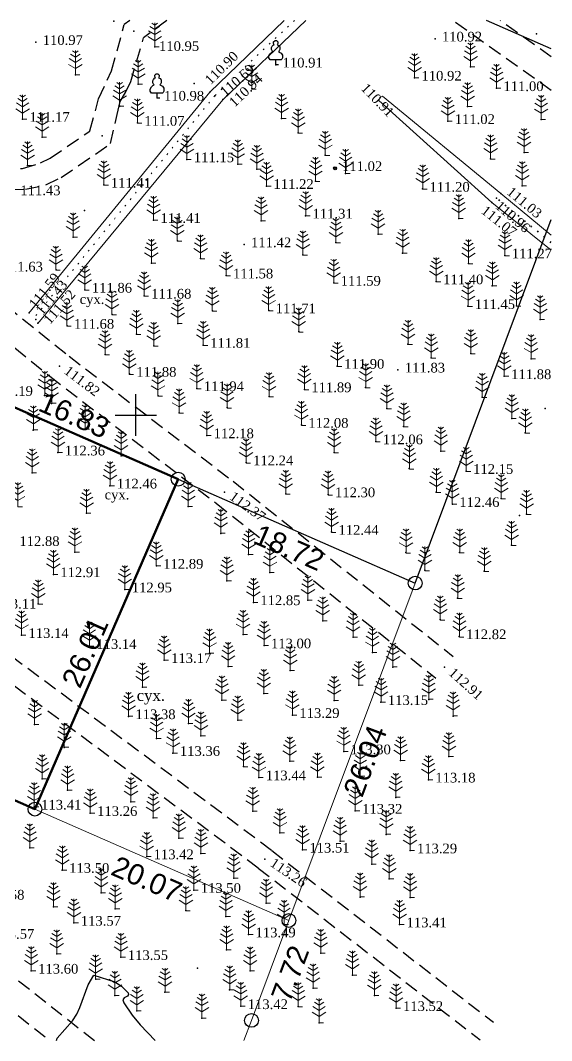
# Model space of a CAD drawing. Header units: millimetres. Extents: x 5405697.3 to 5405780.1, y 5525054.8 to 5525128.5.
# Drawn here: x 5405741.6 to 5405780.1, y 5525054.8 to 5525128.5 of the extents above; entities that cross this region are included whole.
import ezdxf
from ezdxf.enums import TextEntityAlignment as Align

# ---------------------------------------------------------------- set-up
doc = ezdxf.new("R2010")
doc.units = ezdxf.units.MM
doc.linetypes.add('DASHEDX2', pattern=[1.5, 1, -0.5])
doc.linetypes.add('HIDDEN', pattern=[0.5, 0, -0.5])
for name, color, linetype, lineweight in [('11900000', 1, 'Continuous', 30), ('рельеф', 7, 'Continuous', 0), ('ТОЧКИ', 7, 'Continuous', 30)]:
    doc.layers.add(name, color=color, linetype=linetype, lineweight=lineweight)
for name, color, linetype in [('горизонтали', 42, 'Continuous'), ('дороги', 7, 'Continuous'), ('Ділянки_Межі', 10, 'Continuous'), ('надписи', 7, 'Continuous'), ('отметки', 7, 'Continuous'), ('промеры', 185, 'Continuous'), ('Растительность', 7, 'Continuous'), ('столбы', 7, 'Continuous')]:
    doc.layers.add(name, color=color, linetype=linetype)
doc.styles.get("Standard").update_dxf_attribs({"font": 'arial.ttf'})
doc.styles.add('times', font='times.ttf')
doc.linetypes.add('канава 0', pattern='A,0.9,0,["|",Standard,S=0.25,R=0,X=0,Y=0],0.1', length=1)

# ---------------------------------------------------------------- blocks, each defined once
blk = doc.blocks.new('A$C51FE15A3')
at = {"layer": 'Растительность', "color": 94, "lineweight": 0}
for points in [[(-0.343, 1.489), (0, 1.267), (0.343, 1.489)], [(-0.201, 1.726), (0, 1.584), (0.201, 1.726)], [(0, 1.75), (0, 0), (0.319, 0)], [(-0.493, 0.753), (0, 0.444), (0.493, 0.753)], [(-0.447, 1.172), (0, 0.895), (0.447, 1.172)]]:
    blk.add_lwpolyline(points, dxfattribs=at)
blk = doc.blocks.new('A$C2ACB5305')
at = {"layer": 'Растительность'}
blk.add_lwpolyline([(0.2, 0), (0.2, 0), (0, 0), (0, 0.35), (-0.4, 0.35), (-0.5, 0.5), (-0.5, 0.65), (-0.4, 0.8), (-0.3, 0.9), (-0.2, 0.95), (-0.25, 1), (-0.3, 1.1), (-0.3, 1.25), (-0.25, 1.35), (-0.15, 1.45), (-0.1, 1.45), (-0.15, 1.55), (-0.15, 1.65), (-0.05, 1.75), (0.05, 1.75), (0.15, 1.65), (0.15, 1.55), (0.1, 1.45), (0.25, 1.4), (0.3, 1.3), (0.3, 1.1), (0.25, 1), (0.2, 0.95), (0.4, 0.85), (0.5, 0.7), (0.5, 0.5), (0.45, 0.4), (0.4, 0.35), (0, 0.35)], dxfattribs=at)

msp = doc.modelspace()

# ---------------------------------------------------------------- linework, layer by layer
at = {"layer": '11900000', "color": 7}
for points in [[(5405750, 5525098.5, 0), (5405750, 5525101.5, 0)], [(5405750, 5525098.5, 0), (5405750, 5525101.5, 0)], [(5405748.5, 5525100, 0), (5405751.5, 5525100, 0)], [(5405748.5, 5525100, 0), (5405751.5, 5525100, 0)]]:
    msp.add_polyline3d(points, dxfattribs=at)
at = {"layer": 'горизонтали', "color": 32}
for points in [[(5405746.537, 5525058.812, 113.5), (5405746.967, 5525059.502, 113.5), (5405748.467, 5525059.022, 113.5), (5405748.957, 5525058.702, 113.5), (5405749.447, 5525058.232, 113.5), (5405749.477, 5525058.102, 113.5), (5405749.387, 5525057.992, 113.5), (5405749.147, 5525057.872, 113.5), (5405749.067, 5525057.732, 113.5), (5405749.127, 5525057.512, 113.5), (5405749.727, 5525056.622, 113.5), (5405750.307, 5525055.912, 113.5), (5405751.392, 5525054.778, 113.5)], [(5405744.25, 5525054.778, 113.5), (5405744.307, 5525054.942, 113.5), (5405745.417, 5525056.202, 113.5), (5405745.727, 5525056.692, 113.5), (5405745.937, 5525057.172, 113.5), (5405746.537, 5525058.812, 113.5)]]:
    msp.add_polyline3d(points, dxfattribs=at)
at = {"layer": 'дороги', "color": 7, "linetype": 'DASHEDX2'}
for p, q in [((5405759.846, 5525068.51, 113.26), (5405775.875, 5525056.105, 113.26)), ((5405758.862, 5525067.249, 113.26), (5405774.908, 5525054.83, 113.26))]:
    msp.add_line(p, q, dxfattribs=at)
for points, elevation in [([(5405746.663, 5525120.555), (5405747.306, 5525122.855), (5405748.233, 5525124.892), (5405749.165, 5525128.239)], 111.07), ([(5405780.063, 5525123.453), (5405772.901, 5525128.531)], 111.1), ([(5405780.063, 5525125.905), (5405776.359, 5525128.531)], 111.1), ([(5405749.244, 5525123.312), (5405749.244, 5525123.312), (5405749.632, 5525124.102), (5405750.555, 5525127.279)], 111.07), ([(5405735.954, 5525111.64), (5405745.166, 5525104.248), (5405757.038, 5525095.214), (5405772.96, 5525082.55)], 111.534), ([(5405734.28, 5525110.545), (5405743.762, 5525102.804), (5405755.81, 5525093.636), (5405771.714, 5525080.984)], 111.534), ([(5405759.818, 5525068.531), (5405738.54, 5525084.393), (5405725.377, 5525094.969), (5405718.813, 5525100.429)], 113.26), ([(5405758.862, 5525067.249), (5405737.56, 5525083.127), (5405724.363, 5525093.731), (5405717.419, 5525099.518)], 113.26)]:
    msp.add_lwpolyline(points, dxfattribs=dict(at, elevation=elevation))
for points in [[(5405749.557, 5525128.531), (5405749.165, 5525128.239)], [(5405752.232, 5525128.531), (5405750.555, 5525127.279)], [(5405748.167, 5525119.627), (5405748.656, 5525121.735), (5405748.863, 5525122.675), (5405749.244, 5525123.312)], [(5405734.735, 5525112.882), (5405736.03, 5525114.144), (5405738.882, 5525116.841), (5405740.158, 5525117.758), (5405741.798, 5525117.82), (5405743.096, 5525118.226), (5405743.791, 5525118.561), (5405746.657, 5525120.535)], [(5405735.852, 5525111.736), (5405737.138, 5525112.99), (5405739.903, 5525115.604), (5405740.864, 5525116.296), (5405742.008, 5525116.322), (5405743.473, 5525116.632), (5405744.597, 5525117.173), (5405748.167, 5525119.627)], [(5405706.664, 5525085.505), (5405722.693, 5525073.1), (5405739.15, 5525060.957), (5405747.012, 5525054.778)], [(5405705.441, 5525083.923), (5405721.487, 5525071.504), (5405737.938, 5525059.365), (5405743.775, 5525054.778)]]:
    msp.add_lwpolyline(points, dxfattribs=at)
at = {"layer": 'Ділянки_Межі', "lineweight": 25}
for points in [[(5405780.063, 5525126.481), (5405775.382, 5525128.531)], [(5405697.319, 5525066.206), (5405716.092, 5525083.166), (5405737.642, 5525102.113), (5405753.065, 5525095.362), (5405770.216, 5525087.853), (5405780.063, 5525114.128)]]:
    msp.add_lwpolyline(points, dxfattribs=at)
at = {"layer": 'Ділянки_Межі', "lineweight": 50}
msp.add_lwpolyline([(5405716.092, 5525083.166), (5405737.642, 5525102.113), (5405753.065, 5525095.362), (5405742.695, 5525071.514), (5405737.254, 5525073.896)], close=True, dxfattribs=at)
at = {"layer": 'Ділянки_Межі', "lineweight": 0}
msp.add_lwpolyline([(5405742.695, 5525071.514), (5405753.065, 5525095.362), (5405770.216, 5525087.853), (5405761.077, 5525063.466)], close=True, dxfattribs=at)
msp.add_lwpolyline([(5405728.885, 5525054.778), (5405737.254, 5525073.896), (5405742.695, 5525071.514), (5405761.077, 5525063.466), (5405758.368, 5525056.238), (5405757.821, 5525054.778)], dxfattribs=at)
at = {"layer": 'отметки', "color": 7}
for p in [(5405748.411, 5525128.48, 110.813), (5405749.86, 5525127.759, 110.683), (5405771.649, 5525127.207, 110.916), (5405778.998, 5525127.549, 110.826), (5405742.759, 5525126.956, 110.967), (5405751.361, 5525126.613, 110.954), (5405760.117, 5525125.329, 110.907), (5405774.219, 5525125.174, 110.95), (5405745.627, 5525124.604, 111.006), (5405770.168, 5525124.379, 110.919), (5405750.178, 5525123.912, 110.938), (5405754.225, 5525123.975, 110.988), (5405758.39, 5525123.574, 110.984), (5405776.097, 5525123.623, 110.997), (5405751.534, 5525122.93, 110.983), (5405755.364, 5525123.351, 110.901), (5405755.711, 5525123.089, 110.687), (5405756.291, 5525122.808, 110.943), (5405767.671, 5525122.968, 110.913), (5405748.83, 5525122.322, 111.068), (5405774.004, 5525122.305, 111.031), (5405741.805, 5525121.4, 111.165), (5405760.548, 5525121.447, 110.991), (5405779.324, 5525121.368, 111.02), (5405750.111, 5525121.117, 111.071), (5405772.574, 5525121.24, 111.019), (5405743.222, 5525120.087, 111.132), (5405747.573, 5525120.194, 111.175), (5405761.748, 5525120.402, 111.243), (5405753.692, 5525118.48, 111.145), (5405763.709, 5525118.779, 111.095), (5405775.664, 5525118.512, 111.09), (5405778.088, 5525118.975, 111.128), (5405742.167, 5525118.04, 111.338), (5405757.378, 5525118.147, 111.086), (5405758.759, 5525117.779, 111.072), (5405764.419, 5525117.845, 111.023), (5405763, 5525116.899, 111.18), (5405765.176, 5525117.465, 111.028), (5405747.69, 5525116.64, 111.409), (5405759.461, 5525116.553, 111.22), (5405770.754, 5525116.344, 111.198), (5405777.96, 5525116.57, 111.078), (5405775.751, 5525115.371, 111.066), (5405776.098, 5525115.678, 110.955), (5405776.409, 5525116.026, 111.033), (5405746.287, 5525114.78, 111.529), (5405751.285, 5525114.093, 111.409), (5405759.057, 5525114.044, 111.297), (5405762.285, 5525114.411, 111.313), (5405773.361, 5525114.208, 111.166), (5405745.465, 5525112.87, 111.634), (5405753.009, 5525112.597, 111.473), (5405764.476, 5525112.465, 111.402), (5405767.527, 5525113.074, 111.219), (5405757.833, 5525112.331, 111.425), (5405769.303, 5525111.712, 111.279), (5405751.125, 5525110.988, 111.617), (5405754.681, 5525111.312, 111.508), (5405762.092, 5525111.592, 111.494), (5405774.067, 5525110.949, 111.329), (5405776.709, 5525111.531, 111.268), (5405744.226, 5525110.49, 111.677), (5405756.53, 5525110.079, 111.575), (5405764.32, 5525109.556, 111.595), (5405771.735, 5525109.656, 111.396), (5405746.316, 5525109.053, 111.861), (5405775.793, 5525109.336, 111.366), (5405750.612, 5525108.621, 111.68), (5405742.274, 5525107.38, 111.589), (5405748.28, 5525107.261, 111.699), (5405755.535, 5525107.527, 111.778), (5405759.615, 5525107.561, 111.713), (5405774.032, 5525107.866, 111.449), (5405777.54, 5525107.892, 111.434), (5405742.76, 5525106.908, 111.43), (5405742.915, 5525106.637, 111.518), (5405753.038, 5525106.631, 111.774), (5405779.251, 5525106.915, 111.459), (5405745.023, 5525106.442, 111.683), (5405750.046, 5525105.855, 111.8), (5405761.792, 5525106.029, 111.778), (5405754.881, 5525105.063, 111.81), (5405769.69, 5525105.12, 111.616), (5405747.779, 5525104.387, 111.813), (5405751.297, 5525104.995, 111.818), (5405774.232, 5525104.443, 111.677), (5405771.371, 5525104.129, 111.736), (5405778.603, 5525104.068, 111.796), (5405744.464, 5525103.526, 111.82), (5405749.529, 5525102.971, 111.876), (5405764.575, 5525103.546, 111.898), (5405768.969, 5525103.278, 111.826), (5405776.657, 5525102.8, 111.884), (5405743.386, 5525101.405, 112.061), (5405751.606, 5525101.396, 111.947), (5405754.414, 5525101.932, 111.941), (5405759.642, 5525101.349, 111.957), (5405762.196, 5525101.854, 111.893), (5405766.621, 5525102.001, 111.91), (5405743.898, 5525100.838, 112.19), (5405775.062, 5525101.286, 111.797), (5405753.137, 5525100.172, 112.048), (5405756.604, 5525100.548, 112.04), (5405768.158, 5525100.471, 111.967), (5405779.61, 5525100.464, 111.832), (5405761.979, 5525099.284, 112.076), (5405769.374, 5525099.173, 111.998), (5405777.199, 5525099.757, 111.878), (5405742.566, 5525098.914, 112.298), (5405746.302, 5525098.972, 112.24), (5405755.13, 5525098.525, 112.185), (5405778.181, 5525098.715, 111.943), (5405767.365, 5525098.09, 112.055), (5405744.359, 5525097.284, 112.358), (5405748.925, 5525097.05, 112.406), (5405764.349, 5525097.303, 112.134), (5405772.069, 5525097.389, 112.257), (5405757.982, 5525096.569, 112.24), (5405742.49, 5525095.817, 112.465), (5405769.777, 5525096.126, 112.154), (5405773.902, 5525095.949, 112.154), (5405748.122, 5525094.893, 112.459), (5405756.424, 5525094.425, 112.37), (5405760.846, 5525094.314, 112.34), (5405763.91, 5525094.261, 112.302), (5405771.737, 5525094.436, 112.201), (5405776.431, 5525093.974, 112.159), (5405753.789, 5525093.386, 112.536), (5405772.904, 5525093.558, 112.457), (5405746.423, 5525092.902, 112.642), (5405777.754, 5525092.735, 112.224), (5405778.264, 5525092.845, 112.174), (5405756.15, 5525091.447, 112.658), (5405764.16, 5525091.549, 112.44), (5405777.179, 5525090.598, 112.319), (5405745.588, 5525090.095, 112.832), (5405758.16, 5525089.914, 112.745), (5405769.546, 5525090.056, 112.435), (5405773.432, 5525090.068, 112.355), (5405751.481, 5525089.094, 112.894), (5405744.033, 5525088.484, 112.912), (5405759.701, 5525088.623, 112.783), (5405770.909, 5525088.788, 112.466), (5405775.21, 5525088.709, 112.292), (5405749.204, 5525087.385, 112.953), (5405756.588, 5525088.008, 112.858), (5405762.448, 5525086.627, 112.921), (5405773.286, 5525086.77, 112.572), (5405742.937, 5525086.344, 113.028), (5405758.505, 5525086.459, 112.848), (5405763.518, 5525085.124, 112.856), (5405772.017, 5525085.223, 112.711), (5405741.729, 5525084.086, 113.145), (5405757.764, 5525084.138, 113.028), (5405765.721, 5525083.94, 113.008), (5405773.404, 5525083.999, 112.821), (5405746.638, 5525083.294, 113.145), (5405759.277, 5525083.337, 113.004), (5405752.05, 5525082.279, 113.169), (5405755.33, 5525082.791, 113.091), (5405767.12, 5525082.842, 112.998), (5405756.683, 5525081.829, 113.118), (5405761.173, 5525081.527, 113.127), (5405768.604, 5525081.785, 113.052), (5405772.337, 5525081.767, 112.911), (5405750.475, 5525080.336, 113.294), (5405766.13, 5525080.47, 113.114), (5405756.231, 5525079.4, 113.219), (5405759.255, 5525079.868, 113.234), (5405764.354, 5525079.371, 113.156), (5405767.738, 5525079.24, 113.154), (5405771.192, 5525079.447, 112.991), (5405749.465, 5525078.219, 113.377), (5405757.367, 5525077.953, 113.268), (5405761.331, 5525078.309, 113.287), (5405772.952, 5525078.241, 112.988), (5405742.67, 5525077.639, 113.342), (5405753.807, 5525077.7, 113.267), (5405751.496, 5525076.62, 113.353), (5405754.704, 5525076.802, 113.323), (5405744.821, 5525075.978, 113.406), (5405752.686, 5525075.563, 113.361), (5405765.044, 5525075.676, 113.3), (5405761.143, 5525074.979, 113.35), (5405769.156, 5525075.018, 113.157), (5405772.655, 5525075.306, 113.132), (5405757.783, 5525074.584, 113.42), (5405743.216, 5525073.704, 113.364), (5405758.899, 5525073.797, 113.445), (5405763.139, 5525073.824, 113.354), (5405766.236, 5525073.887, 113.299), (5405771.17, 5525073.64, 113.179), (5405745.055, 5525072.879, 113.332), (5405749.634, 5525072.05, 113.441), (5405768.806, 5525072.364, 113.203), (5405742.648, 5525071.68, 113.406), (5405746.7, 5525071.219, 113.261), (5405758.457, 5525071.365, 113.496), (5405765.878, 5525071.385, 113.322), (5405751.241, 5525070.891, 113.49), (5405760.43, 5525069.803, 113.515), (5405768.119, 5525069.688, 113.306), (5405753.116, 5525069.417, 113.487), (5405764.781, 5525069.193, 113.351), (5405742.327, 5525068.708, 113.476), (5405754.713, 5525068.315, 113.494), (5405762.055, 5525068.569, 113.514), (5405769.841, 5525068.518, 113.288), (5405750.784, 5525068.091, 113.417), (5405759.344, 5525067.894, 113.259), (5405767.07, 5525067.543, 113.355), (5405744.673, 5525067.107, 113.503), (5405757.081, 5525066.524, 113.493), (5405768.337, 5525066.473, 113.356), (5405747.484, 5525065.459, 113.474), (5405754.195, 5525065.661, 113.502), (5405759.427, 5525064.713, 113.501), (5405766.228, 5525065.159, 113.415), (5405769.85, 5525065.133, 113.406), (5405744.039, 5525064.451, 113.436), (5405748.509, 5525064.305, 113.56), (5405753.62, 5525064.172, 113.324), (5405756.514, 5525063.739, 113.481), (5405745.516, 5525063.287, 113.573), (5405760.734, 5525063.164, 113.362), (5405769.09, 5525063.166, 113.413), (5405758.159, 5525062.444, 113.488), (5405744.271, 5525061.041, 113.568), (5405748.92, 5525060.806, 113.554), (5405756.564, 5525061.333, 113.463), (5405763.38, 5525061.089, 113.432), (5405742.43, 5525059.821, 113.597), (5405754.458, 5525060.012, 113.522), (5405758.273, 5525059.81, 113.413), (5405765.668, 5525059.518, 113.438), (5405747.091, 5525059.227, 113.494), (5405762.821, 5525058.566, 113.363), (5405748.479, 5525058.05, 113.472), (5405752.105, 5525058.275, 113.561), (5405756.786, 5525058.446, 113.541), (5405767.259, 5525058.031, 113.443), (5405757.594, 5525057.258, 113.418), (5405761.753, 5525057.233, 113.449), (5405768.83, 5525057.119, 113.524), (5405750.072, 5525056.938, 113.572), (5405754.775, 5525056.411, 113.563), (5405763.257, 5525056.064, 113.427)]:
    msp.add_point(p, dxfattribs=at)
at = {"layer": 'рельеф', "color": 7, "linetype": 'канава 0'}
for points, elevation in [([(5405760.724, 5525128.531), (5405755.36, 5525123.35), (5405742.26, 5525107.37)], 109.77), ([(5405742.91, 5525106.62), (5405756.29, 5525122.8), (5405762.303, 5525128.531)], 111.52), ([(5405767.67, 5525122.96), (5405767.58, 5525122.738), (5405775.751, 5525115.371), (5405780.063, 5525111.928)], 111.35)]:
    msp.add_lwpolyline(points, dxfattribs=dict(at, elevation=elevation))
at = {"layer": 'рельеф', "color": 7, "linetype": 'HIDDEN', "lineweight": 0, "elevation": 109.45}
msp.add_lwpolyline([(5405761.472, 5525128.531), (5405755.71, 5525123.09), (5405742.628, 5525107.018)], dxfattribs=at)
at = {"layer": 'рельеф', "color": 7, "elevation": 111.35}
msp.add_lwpolyline([(5405767.58, 5525122.738), (5405767.67, 5525122.96), (5405767.856, 5525123.058)], dxfattribs=at)
at = {"layer": 'рельеф', "color": 7, "linetype": 'канава 0'}
msp.add_lwpolyline([(5405780.063, 5525113.007), (5405776.41, 5525116.02), (5405767.856, 5525123.058), (5405767.671, 5525122.968)], dxfattribs=at)
at = {"layer": 'рельеф', "color": 7, "linetype": 'HIDDEN', "lineweight": 40}
msp.add_lwpolyline([(5405780.063, 5525112.469), (5405776.1, 5525115.68)], dxfattribs=at)
at = {"layer": 'столбы', "color": 7}
msp.add_circle((5405764.42, 5525117.84, 111.02), 0.11, dxfattribs=at)
at = {"layer": 'ТОЧКИ'}
for centre in [(5405753.065, 5525095.362), (5405770.216, 5525087.853), (5405742.695, 5525071.514, 107.24), (5405761.077, 5525063.466), (5405758.368, 5525056.238)]:
    msp.add_circle(centre, 0.5, dxfattribs=at)

# ---------------------------------------------------------------- block references
at = {"layer": 'Растительность', "color": 7}
for name, p in [('A$C51FE15A3', (5405751.361, 5525126.613, 110.954)), ('A$C2ACB5305', (5405760.12, 5525125.32, 110.91)), ('A$C51FE15A3', (5405774.22, 5525125.17, 110.95)), ('A$C51FE15A3', (5405745.62, 5525124.6, 111.01)), ('A$C51FE15A3', (5405770.17, 5525124.38, 110.92)), ('A$C51FE15A3', (5405750.17, 5525123.91, 110.94)), ('A$C51FE15A3', (5405758.39, 5525123.57, 110.98)), ('A$C51FE15A3', (5405776.1, 5525123.62, 111)), ('A$C2ACB5305', (5405751.53, 5525122.92, 110.98)), ('A$C51FE15A3', (5405748.82, 5525122.32, 111.07)), ('A$C51FE15A3', (5405774.01, 5525122.3, 111.03)), ('A$C51FE15A3', (5405741.8, 5525121.39, 111.17)), ('A$C51FE15A3', (5405750.11, 5525121.11, 111.07)), ('A$C51FE15A3', (5405760.55, 5525121.44, 110.99)), ('A$C51FE15A3', (5405772.58, 5525121.24, 111.02)), ('A$C51FE15A3', (5405779.33, 5525121.37, 111.02)), ('A$C51FE15A3', (5405761.75, 5525120.38, 111.24)), ('A$C51FE15A3', (5405743.22, 5525120.08, 111.13)), ('A$C51FE15A3', (5405763.71, 5525118.77, 111.1)), ('A$C51FE15A3', (5405778.09, 5525118.97, 111.13)), ('A$C51FE15A3', (5405742.16, 5525118.03, 111.34)), ('A$C51FE15A3', (5405753.69, 5525118.47, 111.15)), ('A$C51FE15A3', (5405757.38, 5525118.14, 111.09)), ('A$C51FE15A3', (5405775.67, 5525118.51, 111.09)), ('A$C51FE15A3', (5405758.76, 5525117.77, 111.07)), ('A$C51FE15A3', (5405765.18, 5525117.46, 111.03)), ('A$C51FE15A3', (5405747.69, 5525116.63, 111.41)), ('A$C51FE15A3', (5405763, 5525116.89, 111.18)), ('A$C51FE15A3', (5405777.96, 5525116.57, 111.08)), ('A$C51FE15A3', (5405759.46, 5525116.54, 111.22)), ('A$C51FE15A3', (5405770.76, 5525116.34, 111.2)), ('A$C51FE15A3', (5405762.29, 5525114.4, 111.31)), ('A$C51FE15A3', (5405751.28, 5525114.08, 111.41)), ('A$C51FE15A3', (5405759.06, 5525114.03, 111.3)), ('A$C51FE15A3', (5405773.37, 5525114.2, 111.17)), ('A$C51FE15A3', (5405745.46, 5525112.87, 111.63)), ('A$C51FE15A3', (5405767.53, 5525113.07, 111.22)), ('A$C51FE15A3', (5405753, 5525112.58, 111.47)), ('A$C51FE15A3', (5405764.48, 5525112.45, 111.4)), ('A$C51FE15A3', (5405762.09, 5525111.57, 111.5)), ('A$C51FE15A3', (5405769.31, 5525111.7, 111.28)), ('A$C51FE15A3', (5405776.71, 5525111.52, 111.27)), ('A$C51FE15A3', (5405751.12, 5525110.97, 111.62)), ('A$C51FE15A3', (5405754.68, 5525111.29, 111.51)), ('A$C51FE15A3', (5405774.07, 5525110.94, 111.33)), ('A$C51FE15A3', (5405744.21, 5525110.47, 111.68)), ('A$C51FE15A3', (5405756.53, 5525110.06, 111.58)), ('A$C51FE15A3', (5405764.32, 5525109.53, 111.6)), ('A$C51FE15A3', (5405771.74, 5525109.64, 111.4)), ('A$C51FE15A3', (5405775.8, 5525109.33, 111.37)), ('A$C51FE15A3', (5405746.3, 5525109.03, 111.86)), ('A$C51FE15A3', (5405750.6, 5525108.6, 111.68)), ('A$C51FE15A3', (5405774.04, 5525107.85, 111.45)), ('A$C51FE15A3', (5405777.55, 5525107.88, 111.43)), ('A$C51FE15A3', (5405748.27, 5525107.24, 111.7)), ('A$C51FE15A3', (5405755.53, 5525107.5, 111.78)), ('A$C51FE15A3', (5405759.61, 5525107.54, 111.71)), ('A$C51FE15A3', (5405745.01, 5525106.42, 111.68)), ('A$C51FE15A3', (5405753.03, 5525106.61, 111.78)), ('A$C51FE15A3', (5405779.26, 5525106.9, 111.46)), ('A$C51FE15A3', (5405750.04, 5525105.83, 111.8)), ('A$C51FE15A3', (5405761.79, 5525106, 111.78)), ('A$C51FE15A3', (5405751.29, 5525104.97, 111.82)), ('A$C51FE15A3', (5405754.88, 5525105.04, 111.81)), ('A$C51FE15A3', (5405769.7, 5525105.1, 111.62)), ('A$C51FE15A3', (5405747.77, 5525104.36, 111.81)), ('A$C51FE15A3', (5405771.38, 5525104.11, 111.74)), ('A$C51FE15A3', (5405774.24, 5525104.43, 111.68)), ('A$C51FE15A3', (5405778.6, 5525104.07, 111.8)), ('A$C51FE15A3', (5405764.58, 5525103.52, 111.9)), ('A$C51FE15A3', (5405749.52, 5525102.94, 111.88)), ('A$C51FE15A3', (5405776.66, 5525102.8, 111.88)), ('A$C51FE15A3', (5405754.41, 5525101.9, 111.94)), ('A$C51FE15A3', (5405762.2, 5525101.83, 111.89)), ('A$C51FE15A3', (5405766.63, 5525101.97, 111.91)), ('A$C51FE15A3', (5405743.41, 5525101.42, 112.06)), ('A$C51FE15A3', (5405751.6, 5525101.37, 111.95)), ('A$C51FE15A3', (5405759.64, 5525101.32, 111.96)), ('A$C51FE15A3', (5405775.07, 5525101.27, 111.8)), ('A$C51FE15A3', (5405743.91, 5525100.85, 112.19)), ('A$C51FE15A3', (5405756.6, 5525100.51, 112.04)), ('A$C51FE15A3', (5405768.17, 5525100.44, 111.97)), ('A$C51FE15A3', (5405753.13, 5525100.14, 112.05)), ('A$C51FE15A3', (5405777.21, 5525099.74, 111.88)), ('A$C51FE15A3', (5405742.58, 5525098.92, 112.3)), ('A$C51FE15A3', (5405746.32, 5525098.98, 112.24)), ('A$C51FE15A3', (5405761.98, 5525099.25, 112.08)), ('A$C51FE15A3', (5405769.38, 5525099.14, 112)), ('A$C51FE15A3', (5405755.13, 5525098.52, 112.18)), ('A$C51FE15A3', (5405778.19, 5525098.69, 111.94)), ('A$C51FE15A3', (5405767.37, 5525098.06, 112.06)), ('A$C51FE15A3', (5405772.07, 5525097.39, 112.26)), ('A$C51FE15A3', (5405744.37, 5525097.29, 112.36)), ('A$C51FE15A3', (5405748.93, 5525097.05, 112.41)), ('A$C51FE15A3', (5405764.35, 5525097.27, 112.14)), ('A$C51FE15A3', (5405757.98, 5525096.53, 112.24)), ('A$C51FE15A3', (5405769.79, 5525096.09, 112.16)), ('A$C51FE15A3', (5405773.91, 5525095.92, 112.15)), ('A$C51FE15A3', (5405742.5, 5525095.82, 112.46)), ('A$C51FE15A3', (5405748.13, 5525094.89, 112.46)), ('A$C51FE15A3', (5405760.85, 5525094.27, 112.34)), ('A$C51FE15A3', (5405763.91, 5525094.22, 112.3)), ('A$C51FE15A3', (5405771.75, 5525094.4, 112.2)), ('A$C51FE15A3', (5405776.44, 5525093.95, 112.16)), ('A$C51FE15A3', (5405741.47, 5525093.37, 112.63)), ('A$C51FE15A3', (5405753.79, 5525093.39, 112.54)), ('A$C51FE15A3', (5405772.9, 5525093.55, 112.46)), ('A$C51FE15A3', (5405746.43, 5525092.9, 112.64)), ('A$C51FE15A3', (5405778.28, 5525092.82, 112.17)), ('A$C51FE15A3', (5405764.16, 5525091.51, 112.44)), ('A$C51FE15A3', (5405756.15, 5525091.45, 112.66)), ('A$C51FE15A3', (5405745.59, 5525090.09, 112.83)), ('A$C51FE15A3', (5405769.55, 5525090.02, 112.44)), ('A$C51FE15A3', (5405773.44, 5525090.03, 112.36)), ('A$C51FE15A3', (5405777.19, 5525090.57, 112.32)), ('A$C51FE15A3', (5405758.16, 5525089.91, 112.75)), ('A$C51FE15A3', (5405751.48, 5525089.09, 112.89)), ('A$C51FE15A3', (5405759.7, 5525088.62, 112.78)), ('A$C51FE15A3', (5405770.92, 5525088.75, 112.47)), ('A$C51FE15A3', (5405775.22, 5525088.68, 112.29)), ('A$C51FE15A3', (5405744.03, 5525088.48, 112.91)), ('A$C51FE15A3', (5405756.59, 5525088.01, 112.86)), ('A$C51FE15A3', (5405749.2, 5525087.38, 112.95)), ('A$C51FE15A3', (5405742.94, 5525086.34, 113.03)), ('A$C51FE15A3', (5405758.51, 5525086.46, 112.85)), ('A$C51FE15A3', (5405762.45, 5525086.63, 112.92)), ('A$C51FE15A3', (5405773.3, 5525086.73, 112.57)), ('A$C51FE15A3', (5405763.52, 5525085.12, 112.86)), ('A$C51FE15A3', (5405772.03, 5525085.18, 112.71)), ('A$C51FE15A3', (5405757.76, 5525084.14, 113.03)), ('A$C51FE15A3', (5405741.73, 5525084.09, 113.14)), ('A$C51FE15A3', (5405765.72, 5525083.94, 113.01)), ('A$C51FE15A3', (5405773.42, 5525083.95, 112.82)), ('A$C51FE15A3', (5405746.64, 5525083.29, 113.14)), ('A$C51FE15A3', (5405755.33, 5525082.79, 113.09)), ('A$C51FE15A3', (5405759.28, 5525083.34, 113)), ('A$C51FE15A3', (5405767.12, 5525082.84, 113)), ('A$C51FE15A3', (5405752.05, 5525082.28, 113.17)), ('A$C51FE15A3', (5405756.68, 5525081.83, 113.12)), ('A$C51FE15A3', (5405761.17, 5525081.53, 113.13)), ('A$C51FE15A3', (5405768.6, 5525081.79, 113.05)), ('A$C51FE15A3', (5405766.13, 5525080.47, 113.11)), ('A$C51FE15A3', (5405750.48, 5525080.34, 113.29)), ('A$C51FE15A3', (5405759.26, 5525079.87, 113.23)), ('A$C51FE15A3', (5405756.23, 5525079.4, 113.22)), ('A$C51FE15A3', (5405764.35, 5525079.37, 113.16)), ('A$C51FE15A3', (5405767.74, 5525079.24, 113.15)), ('A$C51FE15A3', (5405771.19, 5525079.45, 112.99)), ('A$C51FE15A3', (5405749.47, 5525078.22, 113.38)), ('A$C51FE15A3', (5405761.33, 5525078.31, 113.29)), ('A$C51FE15A3', (5405772.95, 5525078.25, 112.99)), ('A$C51FE15A3', (5405742.67, 5525077.64, 113.34)), ('A$C51FE15A3', (5405753.81, 5525077.7, 113.27)), ('A$C51FE15A3', (5405757.37, 5525077.95, 113.27)), ('A$C51FE15A3', (5405754.71, 5525076.8, 113.32)), ('A$C51FE15A3', (5405751.5, 5525076.62, 113.35)), ('A$C51FE15A3', (5405744.82, 5525075.98, 113.41)), ('A$C51FE15A3', (5405752.69, 5525075.56, 113.36)), ('A$C51FE15A3', (5405765.04, 5525075.68, 113.3)), ('A$C51FE15A3', (5405772.66, 5525075.31, 113.13)), ('A$C51FE15A3', (5405757.79, 5525074.58, 113.42)), ('A$C51FE15A3', (5405761.14, 5525074.98, 113.35)), ('A$C51FE15A3', (5405769.16, 5525075.02, 113.16)), ('A$C51FE15A3', (5405758.9, 5525073.8, 113.44)), ('A$C51FE15A3', (5405763.14, 5525073.82, 113.35)), ('A$C51FE15A3', (5405766.24, 5525073.89, 113.3)), ('A$C51FE15A3', (5405743.22, 5525073.7, 113.36)), ('A$C51FE15A3', (5405771.17, 5525073.64, 113.18)), ('A$C51FE15A3', (5405745.06, 5525072.88, 113.33)), ('A$C51FE15A3', (5405768.81, 5525072.37, 113.2)), ('A$C51FE15A3', (5405742.65, 5525071.68, 113.41)), ('A$C51FE15A3', (5405749.64, 5525072.05, 113.44)), ('A$C51FE15A3', (5405746.7, 5525071.22, 113.26)), ('A$C51FE15A3', (5405751.24, 5525070.89, 113.49)), ('A$C51FE15A3', (5405758.46, 5525071.36, 113.5)), ('A$C51FE15A3', (5405765.88, 5525071.39, 113.32)), ('A$C51FE15A3', (5405753.12, 5525069.42, 113.49)), ('A$C51FE15A3', (5405760.43, 5525069.8, 113.52)), ('A$C51FE15A3', (5405768.12, 5525069.69, 113.31)), ('A$C51FE15A3', (5405742.33, 5525068.71, 113.48)), ('A$C51FE15A3', (5405764.78, 5525069.19, 113.35)), ('A$C51FE15A3', (5405750.79, 5525068.09, 113.42)), ('A$C51FE15A3', (5405754.71, 5525068.31, 113.49)), ('A$C51FE15A3', (5405762.06, 5525068.57, 113.51)), ('A$C51FE15A3', (5405769.84, 5525068.52, 113.29)), ('A$C51FE15A3', (5405767.07, 5525067.54, 113.35)), ('A$C51FE15A3', (5405744.68, 5525067.1, 113.5)), ('A$C51FE15A3', (5405757.08, 5525066.52, 113.49)), ('A$C51FE15A3', (5405768.34, 5525066.47, 113.36)), ('A$C51FE15A3', (5405747.49, 5525065.46, 113.47)), ('A$C51FE15A3', (5405754.2, 5525065.66, 113.5)), ('A$C51FE15A3', (5405766.23, 5525065.16, 113.41)), ('A$C51FE15A3', (5405769.85, 5525065.13, 113.41)), ('A$C51FE15A3', (5405744.04, 5525064.45, 113.44)), ('A$C51FE15A3', (5405748.51, 5525064.3, 113.56)), ('A$C51FE15A3', (5405759.43, 5525064.71, 113.5)), ('A$C51FE15A3', (5405753.62, 5525064.17, 113.32)), ('A$C51FE15A3', (5405756.52, 5525063.74, 113.48)), ('A$C51FE15A3', (5405745.52, 5525063.28, 113.57)), ('A$C51FE15A3', (5405760.73, 5525063.17, 113.36)), ('A$C51FE15A3', (5405769.09, 5525063.17, 113.41)), ('A$C51FE15A3', (5405758.16, 5525062.44, 113.49)), ('A$C51FE15A3', (5405756.57, 5525061.33, 113.46)), ('A$C51FE15A3', (5405744.27, 5525061.04, 113.57)), ('A$C51FE15A3', (5405748.92, 5525060.8, 113.55)), ('A$C51FE15A3', (5405763.38, 5525061.09, 113.43)), ('A$C51FE15A3', (5405742.43, 5525059.82, 113.6)), ('A$C51FE15A3', (5405758.27, 5525059.81, 113.41)), ('A$C51FE15A3', (5405747.09, 5525059.22, 113.49)), ('A$C51FE15A3', (5405765.67, 5525059.52, 113.44)), ('A$C51FE15A3', (5405756.79, 5525058.44, 113.54)), ('A$C51FE15A3', (5405762.82, 5525058.57, 113.36)), ('A$C51FE15A3', (5405748.48, 5525058.05, 113.47)), ('A$C51FE15A3', (5405752.11, 5525058.27, 113.56)), ('A$C51FE15A3', (5405767.26, 5525058.03, 113.44)), ('A$C51FE15A3', (5405750.07, 5525056.93, 113.57)), ('A$C51FE15A3', (5405757.59, 5525057.26, 113.42)), ('A$C51FE15A3', (5405761.75, 5525057.23, 113.45)), ('A$C51FE15A3', (5405768.83, 5525057.12, 113.52)), ('A$C51FE15A3', (5405754.78, 5525056.41, 113.56)), ('A$C51FE15A3', (5405763.26, 5525056.07, 113.43))]:
    msp.add_blockref(name, p, dxfattribs=at)

# ---------------------------------------------------------------- texts
at = {"layer": 'надписи', "color": 7, "style": 'times'}
for height, p in [(0.7, (5405745.933, 5525108.73, 111.861)), (0.7, (5405747.738, 5525094.603, 111.861)), (0.8, (5405750.061, 5525080.137, 111.861))]:
    msp.add_text('сух.', height=height, dxfattribs=at).set_placement(p, align=Align.TOP_LEFT)
at = {"layer": 'отметки', "color": 7, "style": 'times'}
for s, p in [('110.97', (5405743.259, 5525127.456, 110.967)), ('110.92', (5405772.149, 5525127.707, 110.916)), ('110.95', (5405751.672, 5525127.025, 110.954)), ('110.91', (5405760.617, 5525125.829, 110.907)), ('110.92', (5405770.668, 5525124.879, 110.919)), ('111.00', (5405776.597, 5525124.123, 110.997)), ('110.98', (5405752.034, 5525123.43, 110.983)), ('111.17', (5405742.305, 5525121.9, 111.165)), ('111.07', (5405750.611, 5525121.617, 111.071)), ('111.02', (5405773.074, 5525121.74, 111.019)), ('111.15', (5405754.192, 5525118.98, 111.145)), ('111.02', (5405764.919, 5525118.345, 111.023)), ('111.41', (5405748.19, 5525117.14, 111.409)), ('111.22', (5405759.961, 5525117.053, 111.22)), ('111.20', (5405771.254, 5525116.844, 111.198)), ('111.43', (5405741.641, 5525116.595, 111.428)), ('111.31', (5405762.785, 5525114.911, 111.313)), ('111.41', (5405751.785, 5525114.593, 111.409)), ('111.42', (5405758.333, 5525112.831, 111.425)), ('111.27', (5405777.209, 5525112.031, 111.268)), ('111.63', (5405740.362, 5525111.079, 111.625)), ('111.58', (5405757.03, 5525110.579, 111.575)), ('111.86', (5405746.816, 5525109.553, 111.861)), ('111.59', (5405764.82, 5525110.056, 111.595)), ('111.40', (5405772.235, 5525110.156, 111.396)), ('111.68', (5405751.112, 5525109.121, 111.68)), ('111.71', (5405760.115, 5525108.061, 111.713)), ('111.45', (5405774.532, 5525108.366, 111.449)), ('111.68', (5405745.523, 5525106.942, 111.683)), ('111.81', (5405755.381, 5525105.563, 111.81)), ('111.90', (5405765.075, 5525104.046, 111.898)), ('111.83', (5405769.469, 5525103.778, 111.826)), ('111.88', (5405750.029, 5525103.471, 111.876)), ('111.88', (5405777.157, 5525103.3, 111.884)), ('112.19', (5405739.64, 5525102.086, 112.192)), ('111.94', (5405754.914, 5525102.432, 111.941)), ('111.89', (5405762.696, 5525102.354, 111.893)), ('112.08', (5405762.479, 5525099.784, 112.076)), ('112.18', (5405755.63, 5525099.025, 112.185)), ('112.06', (5405767.865, 5525098.59, 112.055)), ('112.36', (5405744.859, 5525097.784, 112.358)), ('112.24', (5405758.482, 5525097.069, 112.24)), ('112.15', (5405774.402, 5525096.449, 112.154)), ('112.46', (5405748.622, 5525095.393, 112.459)), ('112.30', (5405764.41, 5525094.761, 112.302)), ('112.46', (5405773.404, 5525094.058, 112.457)), ('112.44', (5405764.66, 5525092.049, 112.44)), ('112.88', (5405741.57, 5525091.237, 112.879)), ('112.89', (5405751.981, 5525089.594, 112.894)), ('112.91', (5405744.533, 5525088.984, 112.912)), ('112.95', (5405749.704, 5525087.885, 112.953)), ('113.11', (5405739.894, 5525086.709, 113.108)), ('112.85', (5405759.005, 5525086.959, 112.848)), ('113.14', (5405742.229, 5525084.586, 113.145)), ('112.82', (5405773.904, 5525084.499, 112.821)), ('113.14', (5405747.138, 5525083.794, 113.145)), ('113.00', (5405759.777, 5525083.837, 113.004)), ('113.17', (5405752.55, 5525082.779, 113.169)), ('113.15', (5405768.238, 5525079.74, 113.154)), ('113.38', (5405749.965, 5525078.719, 113.377)), ('113.29', (5405761.831, 5525078.809, 113.287)), ('113.36', (5405753.186, 5525076.063, 113.361)), ('113.30', (5405765.544, 5525076.176, 113.3)), ('113.44', (5405759.399, 5525074.297, 113.445)), ('113.18', (5405771.67, 5525074.14, 113.179)), ('113.41', (5405743.148, 5525072.18, 113.406)), ('113.32', (5405766.378, 5525071.885, 113.322)), ('113.26', (5405747.2, 5525071.719, 113.261)), ('113.51', (5405762.555, 5525069.069, 113.514)), ('113.29', (5405770.341, 5525069.018, 113.288)), ('113.42', (5405751.284, 5525068.591, 113.417)), ('113.50', (5405745.173, 5525067.607, 113.503)), ('113.50', (5405754.695, 5525066.161, 113.502)), ('113.58', (5405739.028, 5525065.673, 113.576)), ('113.57', (5405746.016, 5525063.787, 113.573)), ('113.41', (5405769.59, 5525063.666, 113.413)), ('113.57', (5405739.742, 5525062.841, 113.569)), ('113.49', (5405758.659, 5525062.944, 113.488)), ('113.55', (5405749.42, 5525061.306, 113.554)), ('113.60', (5405742.93, 5525060.321, 113.597)), ('113.42', (5405758.094, 5525057.758, 113.418)), ('113.52', (5405769.33, 5525057.619, 113.524))]:
    msp.add_text(s, height=0.7, dxfattribs=at).set_placement(p, align=Align.TOP_LEFT)
for s, rotation, p in [('110.90', 44.33495, (5405754.912, 5525124.334, 110.901)), ('110.69', 40.6086, (5405755.997, 5525123.534, 109.45)), ('110.94', 43.62457, (5405756.657, 5525122.724, 110.943)), ('110.91', 313.8888, (5405766.743, 5525124.066, 110.913)), ('111.03', 320.48881, (5405777.227, 5525116.565, 111.033)), ('110.96', 319.32314, (5405776.407, 5525115.549, 110.955)), ('111.07', 321.39214, (5405775.361, 5525115.203, 111.066)), ('111.59', 51.40401, (5405742.195, 5525108.083, 111.589)), ('111.43', 50.01194, (5405742.698, 5525107.612, 111.43)), ('111.52', 48.98336, (5405743.251, 5525106.959, 111.518)), ('111.82', 322.81075, (5405745.165, 5525103.622, 111.82)), ('112.37', 323.96012, (5405757.122, 5525094.535, 112.37)), ('112.91', 318.09857, (5405773.043, 5525081.805, 112.911)), ('113.26', 326.01958, (5405760.038, 5525068.029, 113.259))]:
    msp.add_text(s, height=0.7, rotation=rotation, dxfattribs=at).set_placement(p, align=Align.TOP_LEFT)
at = {"layer": 'промеры', "char_height": 1.5, "attachment_point": 1}
for s, insert, rotation in [('16.83', (5405743.434, 5525101.736, -107.24), 336.4763), ('18.72', (5405758.985, 5525092.16, -107.24), 336.4763), ('26.01', (5405744.579, 5525080.761, 107.24), 66.26146), ('26.04', (5405764.971, 5525072.811), 69.45811), ('20.07', (5405748.691, 5525068.184), 336.4763), ('7.72', (5405759.739, 5525057.987), 69.45811)]:
    msp.add_mtext(s, dxfattribs=dict(at, insert=insert, rotation=rotation))

doc.saveas('drawing.dxf')
